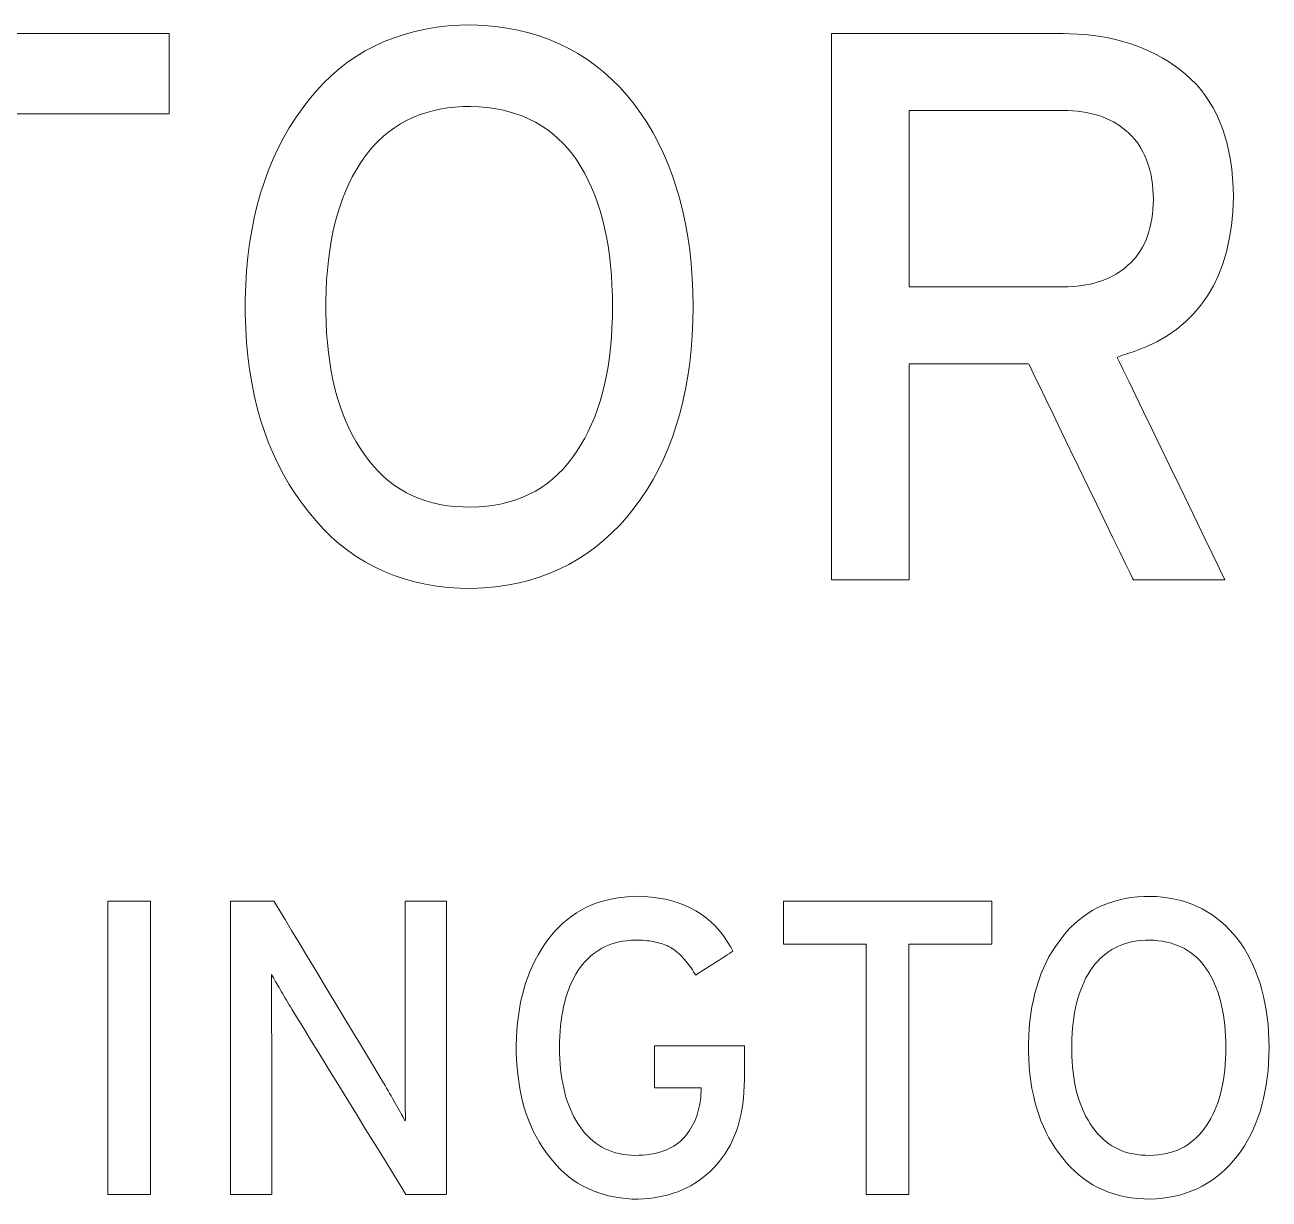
# Model space of a CAD drawing. Header units: millimetres. Extents: x 13198 to 24643, y -4481 to 8091.
# Drawn here: x 16323.24 to 16329.52, y 5684.7 to 5690.64 of the extents above; entities that cross this region are included whole.
import ezdxf

# ---------------------------------------------------------------- set-up
doc = ezdxf.new("R2010")
doc.units = ezdxf.units.MM
doc.header["$MEASUREMENT"] = 0
doc.linetypes.add('HIDDEN', pattern=[0.375, 0.25, -0.125])
doc.layers.add('3355', color=2, linetype='HIDDEN')

# ---------------------------------------------------------------- blocks, each defined once
blk = doc.blocks.new('sel-3355')
at = {"layer": '3355', "color": 7, "linetype": 'ByBlock', "lineweight": 13}
for points in [[(15464.151, 5706.4038), (15464.1496, 5706.33), (15464.1461, 5706.258), (15464.1407, 5706.1877), (15464.1332, 5706.1192), (15464.1237, 5706.0524), (15464.1122, 5705.9874), (15464.0987, 5705.9241), (15464.0832, 5705.8625), (15464.0657, 5705.8027), (15464.0462, 5705.7447), (15464.0246, 5705.6884), (15464.0011, 5705.6338), (15463.9755, 5705.581), (15463.948, 5705.5299), (15463.9184, 5705.4806), (15463.8869, 5705.433), (15463.8533, 5705.3871), (15463.8173, 5705.3423), (15463.7797, 5705.3), (15463.7405, 5705.2604), (15463.6999, 5705.2233), (15463.6577, 5705.1888), (15463.614, 5705.157), (15463.5688, 5705.1278), (15463.522, 5705.1012), (15463.4737, 5705.0772), (15463.4239, 5705.0558), (15463.3726, 5705.0371), (15463.3197, 5705.0209), (15463.2653, 5705.0074), (15463.2094, 5704.9965), (15463.152, 5704.9882), (15463.093, 5704.9826), (15463.0325, 5704.9795), (15462.9717, 5704.9807), (15462.9124, 5704.9851), (15462.8547, 5704.992), (15462.7985, 5705.0016), (15462.7439, 5705.0138), (15462.6908, 5705.0287), (15462.6393, 5705.0461), (15462.5893, 5705.0662), (15462.5409, 5705.0889), (15462.4941, 5705.1142), (15462.4488, 5705.1421), (15462.405, 5705.1726), (15462.3628, 5705.2057), (15462.3222, 5705.2415), (15462.2831, 5705.2799), (15462.2456, 5705.3209), (15462.2096, 5705.3645), (15462.1746, 5705.4098), (15462.1412, 5705.4565), (15462.1099, 5705.505), (15462.0806, 5705.5552), (15462.0533, 5705.6072), (15462.0282, 5705.6609), (15462.005, 5705.7163), (15461.984, 5705.7735), (15461.965, 5705.8324), (15461.9481, 5705.8931), (15461.9332, 5705.9555), (15461.9204, 5706.0197), (15461.9097, 5706.0856), (15461.901, 5706.1532), (15461.8944, 5706.2227), (15461.8899, 5706.2938), (15461.8874, 5706.3667), (15461.8874, 5706.4409), (15461.8899, 5706.5139), (15461.8944, 5706.5851), (15461.901, 5706.6547), (15461.9097, 5706.7225), (15461.9204, 5706.7886), (15461.9332, 5706.853), (15461.9481, 5706.9158), (15461.965, 5706.9768), (15461.984, 5707.0361), (15462.005, 5707.0936), (15462.0282, 5707.1495), (15462.0533, 5707.2037), (15462.0806, 5707.2562), (15462.1099, 5707.3069), (15462.1412, 5707.356), (15462.1746, 5707.4033), (15462.2096, 5707.4488), (15462.2456, 5707.4918), (15462.2831, 5707.5322), (15462.3222, 5707.5699), (15462.3628, 5707.6051), (15462.405, 5707.6377), (15462.4488, 5707.6677), (15462.4941, 5707.6952), (15462.5409, 5707.72), (15462.5893, 5707.7422), (15462.6393, 5707.7619), (15462.6908, 5707.779), (15462.7439, 5707.7935), (15462.7985, 5707.8054), (15462.8547, 5707.8148), (15462.9124, 5707.8215), (15462.9717, 5707.8257), (15463.0325, 5707.8268), (15463.093, 5707.8239), (15463.152, 5707.8185), (15463.2094, 5707.8104), (15463.2653, 5707.7998), (15463.3197, 5707.7866), (15463.3726, 5707.7708), (15463.4239, 5707.7524), (15463.4737, 5707.7314), (15463.522, 5707.7079), (15463.5688, 5707.6818), (15463.614, 5707.6531), (15463.6577, 5707.6218), (15463.6999, 5707.5879), (15463.7405, 5707.5514), (15463.7797, 5707.5123), (15463.8173, 5707.4706), (15463.8533, 5707.4263), (15463.8869, 5707.3799), (15463.9184, 5707.3317), (15463.948, 5707.2817), (15463.9755, 5707.2301), (15464.0011, 5707.1768), (15464.0246, 5707.1218), (15464.0462, 5707.0651), (15464.0657, 5707.0066), (15464.0832, 5706.9465), (15464.0987, 5706.8846), (15464.1122, 5706.8211), (15464.1237, 5706.7558), (15464.1332, 5706.6888), (15464.1407, 5706.6201), (15464.1461, 5706.5497), (15464.1496, 5706.4776)], [(15466.8806, 5706.9576), (15466.8774, 5706.883), (15466.8705, 5706.8119), (15466.8598, 5706.7443), (15466.8453, 5706.68), (15466.8271, 5706.6192), (15466.8052, 5706.5618), (15466.7794, 5706.5079), (15466.75, 5706.4574), (15466.7167, 5706.4103), (15466.6798, 5706.3667), (15466.639, 5706.3265), (15466.5946, 5706.2897), (15466.5463, 5706.2564), (15466.4943, 5706.2265), (15466.4386, 5706.2), (15466.379, 5706.177), (15466.3158, 5706.1574), (15466.294, 5706.1467), (15466.3055, 5706.1229), (15466.3258, 5706.081), (15466.3536, 5706.0234), (15466.3878, 5705.9528), (15466.427, 5705.8717), (15466.4701, 5705.7828), (15466.5157, 5705.6886), (15466.5626, 5705.5916), (15466.6096, 5705.4946), (15466.6554, 5705.4), (15466.6987, 5705.3104), (15466.7383, 5705.2285), (15466.773, 5705.1569), (15466.8015, 5705.098), (15466.8225, 5705.0545), (15466.8349, 5705.0291), (15466.8373, 5705.0233), (15466.8306, 5705.0233), (15466.816, 5705.0233), (15466.7946, 5705.0233), (15466.7674, 5705.0233), (15466.7356, 5705.0233), (15466.7002, 5705.0233), (15466.6623, 5705.0233), (15466.6228, 5705.0233), (15466.5829, 5705.0233), (15466.5436, 5705.0233), (15466.506, 5705.0233), (15466.4712, 5705.0233), (15466.4402, 5705.0233), (15466.414, 5705.0233), (15466.3938, 5705.0233), (15466.3805, 5705.0233), (15466.3753, 5705.0233), (15466.3711, 5705.0319), (15466.3575, 5705.06), (15466.3357, 5705.105), (15466.3069, 5705.1644), (15466.2722, 5705.2358), (15466.2331, 5705.3166), (15466.1905, 5705.4044), (15466.1458, 5705.4966), (15466.1002, 5705.5907), (15466.0548, 5705.6843), (15466.0109, 5705.7748), (15465.9698, 5705.8597), (15465.9325, 5705.9365), (15465.9004, 5706.0028), (15465.8746, 5706.056), (15465.8564, 5706.0936), (15465.8469, 5706.1131), (15465.8441, 5706.1153), (15465.8323, 5706.1153), (15465.8107, 5706.1153), (15465.7806, 5706.1153), (15465.7433, 5706.1153), (15465.7004, 5706.1153), (15465.653, 5706.1153), (15465.6028, 5706.1153), (15465.5509, 5706.1153), (15465.4989, 5706.1153), (15465.4481, 5706.1153), (15465.3998, 5706.1153), (15465.3555, 5706.1153), (15465.3166, 5706.1153), (15465.2844, 5706.1153), (15465.2603, 5706.1153), (15465.2457, 5706.1153), (15465.2418, 5706.1149), (15465.2418, 5706.1008), (15465.2418, 5706.0679), (15465.2418, 5706.0187), (15465.2418, 5705.9558), (15465.2418, 5705.8815), (15465.2418, 5705.7986), (15465.2418, 5705.7094), (15465.2418, 5705.6164), (15465.2418, 5705.5222), (15465.2418, 5705.4292), (15465.2418, 5705.34), (15465.2418, 5705.257), (15465.2418, 5705.1828), (15465.2418, 5705.1198), (15465.2418, 5705.0707), (15465.2418, 5705.0378), (15465.2418, 5705.0236), (15465.2392, 5705.0233), (15465.2298, 5705.0233), (15465.2141, 5705.0233), (15465.1932, 5705.0233), (15465.1679, 5705.0233), (15465.1391, 5705.0233), (15465.1078, 5705.0233), (15465.0748, 5705.0233), (15465.041, 5705.0233), (15465.0073, 5705.0233), (15464.9746, 5705.0233), (15464.9439, 5705.0233), (15464.916, 5705.0233), (15464.8918, 5705.0233), (15464.8722, 5705.0233), (15464.8581, 5705.0233), (15464.8505, 5705.0233), (15464.8494, 5705.0289), (15464.8494, 5705.0781), (15464.8494, 5705.1731), (15464.8494, 5705.3075), (15464.8494, 5705.4749), (15464.8494, 5705.6691), (15464.8494, 5705.8837), (15464.8494, 5706.1124), (15464.8494, 5706.3488), (15464.8494, 5706.5867), (15464.8494, 5706.8197), (15464.8494, 5707.0415), (15464.8494, 5707.2457), (15464.8494, 5707.4261), (15464.8494, 5707.5763), (15464.8494, 5707.6899), (15464.8494, 5707.7608), (15464.8495, 5707.7827), (15464.8627, 5707.7827), (15464.8963, 5707.7827), (15464.9476, 5707.7827), (15465.0139, 5707.7827), (15465.0926, 5707.7827), (15465.1809, 5707.7827), (15465.2762, 5707.7827), (15465.3757, 5707.7827), (15465.4768, 5707.7827), (15465.5769, 5707.7827), (15465.6731, 5707.7827), (15465.7629, 5707.7827), (15465.8435, 5707.7827), (15465.9123, 5707.7827), (15465.9665, 5707.7827), (15466.0035, 5707.7827), (15466.0206, 5707.7827), (15466.0517, 5707.7823), (15466.0926, 5707.7807), (15466.1327, 5707.7778), (15466.172, 5707.7736), (15466.2105, 5707.7681), (15466.2482, 5707.7613), (15466.2851, 5707.7532), (15466.3212, 5707.7437), (15466.3566, 5707.733), (15466.3911, 5707.7209), (15466.4249, 5707.7076), (15466.4579, 5707.6929), (15466.49, 5707.6769), (15466.5214, 5707.6597), (15466.552, 5707.6411), (15466.5818, 5707.6212), (15466.6108, 5707.6), (15466.6392, 5707.5773), (15466.6663, 5707.553), (15466.6919, 5707.5271), (15466.7158, 5707.4997), (15466.7381, 5707.4708), (15466.7587, 5707.4404), (15466.7778, 5707.4085), (15466.7952, 5707.3751), (15466.8111, 5707.3401), (15466.8253, 5707.3037), (15466.8378, 5707.2657), (15466.8488, 5707.2263), (15466.8581, 5707.1853), (15466.8659, 5707.1428), (15466.872, 5707.0987), (15466.8765, 5707.0532), (15466.8793, 5707.0061)], [(15463.7431, 5706.4038), (15463.7425, 5706.4583), (15463.7406, 5706.5115), (15463.7375, 5706.5632), (15463.7331, 5706.6136), (15463.7275, 5706.6626), (15463.7206, 5706.7102), (15463.7125, 5706.7564), (15463.7032, 5706.8013), (15463.6926, 5706.8448), (15463.6807, 5706.8868), (15463.6676, 5706.9276), (15463.6533, 5706.9669), (15463.6377, 5707.0048), (15463.6209, 5707.0414), (15463.6028, 5707.0766), (15463.5834, 5707.1105), (15463.5629, 5707.1429), (15463.5409, 5707.1732), (15463.5177, 5707.2016), (15463.4933, 5707.2283), (15463.4677, 5707.2532), (15463.441, 5707.2763), (15463.413, 5707.2976), (15463.3839, 5707.3172), (15463.3536, 5707.335), (15463.3221, 5707.351), (15463.2894, 5707.3652), (15463.2555, 5707.3777), (15463.2205, 5707.3883), (15463.1843, 5707.3972), (15463.1469, 5707.4043), (15463.1083, 5707.4097), (15463.0685, 5707.4132), (15463.0276, 5707.415), (15462.9867, 5707.4143), (15462.9472, 5707.4117), (15462.9087, 5707.4072), (15462.8714, 5707.401), (15462.8353, 5707.393), (15462.8002, 5707.3832), (15462.7663, 5707.3717), (15462.7335, 5707.3583), (15462.7019, 5707.3432), (15462.6714, 5707.3263), (15462.642, 5707.3076), (15462.6138, 5707.2872), (15462.5866, 5707.265), (15462.5607, 5707.241), (15462.5358, 5707.2152), (15462.5121, 5707.1876), (15462.4895, 5707.1583), (15462.468, 5707.1268), (15462.4476, 5707.0937), (15462.4285, 5707.0592), (15462.4107, 5707.0233), (15462.3942, 5706.986), (15462.3789, 5706.9474), (15462.3649, 5706.9074), (15462.3522, 5706.866), (15462.3408, 5706.8232), (15462.3306, 5706.779), (15462.3217, 5706.7335), (15462.3141, 5706.6866), (15462.3077, 5706.6383), (15462.3026, 5706.5886), (15462.2988, 5706.5375), (15462.2962, 5706.4851), (15462.295, 5706.4313), (15462.295, 5706.3768), (15462.2962, 5706.3236), (15462.2988, 5706.2718), (15462.3026, 5706.2214), (15462.3077, 5706.1723), (15462.3141, 5706.1245), (15462.3217, 5706.0781), (15462.3306, 5706.033), (15462.3408, 5705.9893), (15462.3522, 5705.947), (15462.3649, 5705.906), (15462.3789, 5705.8663), (15462.3942, 5705.8281), (15462.4107, 5705.7911), (15462.4285, 5705.7556), (15462.4476, 5705.7214), (15462.468, 5705.6886), (15462.4895, 5705.6567), (15462.5121, 5705.6259), (15462.5358, 5705.597), (15462.5607, 5705.57), (15462.5866, 5705.5449), (15462.6138, 5705.5217), (15462.642, 5705.5004), (15462.6714, 5705.481), (15462.7019, 5705.4634), (15462.7335, 5705.4478), (15462.7663, 5705.434), (15462.8002, 5705.4222), (15462.8353, 5705.4122), (15462.8714, 5705.4042), (15462.9087, 5705.398), (15462.9472, 5705.3937), (15462.9867, 5705.3914), (15463.0276, 5705.3909), (15463.0685, 5705.3923), (15463.1083, 5705.3956), (15463.1469, 5705.4008), (15463.1843, 5705.408), (15463.2205, 5705.417), (15463.2555, 5705.4279), (15463.2894, 5705.4407), (15463.3221, 5705.4554), (15463.3536, 5705.472), (15463.3839, 5705.4904), (15463.413, 5705.5108), (15463.441, 5705.5331), (15463.4677, 5705.5572), (15463.4933, 5705.5833), (15463.5177, 5705.6112), (15463.5409, 5705.6411), (15463.5629, 5705.6727), (15463.5834, 5705.7048), (15463.6028, 5705.7383), (15463.6209, 5705.7732), (15463.6377, 5705.8094), (15463.6533, 5705.847), (15463.6676, 5705.886), (15463.6807, 5705.9263), (15463.6926, 5705.968), (15463.7032, 5706.011), (15463.7125, 5706.0554), (15463.7206, 5706.1011), (15463.7275, 5706.1482), (15463.7331, 5706.1966), (15463.7375, 5706.2464), (15463.7406, 5706.2975), (15463.7425, 5706.35)], [(15466.4765, 5706.9459), (15466.4756, 5706.9716), (15466.474, 5706.9966), (15466.4716, 5707.0208), (15466.4684, 5707.0442), (15466.4643, 5707.0669), (15466.4595, 5707.0887), (15466.4539, 5707.1098), (15466.4474, 5707.1301), (15466.4402, 5707.1496), (15466.4321, 5707.1684), (15466.4233, 5707.1864), (15466.4136, 5707.2036), (15466.4032, 5707.2201), (15466.3919, 5707.2358), (15466.3799, 5707.2507), (15466.367, 5707.2648), (15466.3534, 5707.2782), (15466.3388, 5707.2915), (15466.3236, 5707.3039), (15466.3078, 5707.3155), (15466.2914, 5707.3263), (15466.2743, 5707.3364), (15466.2566, 5707.3456), (15466.2383, 5707.354), (15466.2194, 5707.3616), (15466.1999, 5707.3684), (15466.1797, 5707.3744), (15466.159, 5707.3797), (15466.1376, 5707.3841), (15466.1156, 5707.3877), (15466.0929, 5707.3905), (15466.0697, 5707.3925), (15466.0458, 5707.3937), (15466.0214, 5707.3941), (15466.0136, 5707.3941), (15465.9915, 5707.3941), (15465.9571, 5707.3941), (15465.9122, 5707.3941), (15465.8587, 5707.3941), (15465.7986, 5707.3941), (15465.7337, 5707.3941), (15465.6659, 5707.3941), (15465.5972, 5707.3941), (15465.5295, 5707.3941), (15465.4646, 5707.3941), (15465.4044, 5707.3941), (15465.3509, 5707.3941), (15465.306, 5707.3941), (15465.2716, 5707.3941), (15465.2496, 5707.3941), (15465.2418, 5707.3941), (15465.2418, 5707.3852), (15465.2418, 5707.36), (15465.2418, 5707.3207), (15465.2418, 5707.2694), (15465.2418, 5707.2083), (15465.2418, 5707.1397), (15465.2418, 5707.0656), (15465.2418, 5706.9882), (15465.2418, 5706.9097), (15465.2418, 5706.8323), (15465.2418, 5706.7582), (15465.2418, 5706.6895), (15465.2418, 5706.6285), (15465.2418, 5706.5772), (15465.2418, 5706.5379), (15465.2418, 5706.5127), (15465.2418, 5706.5038), (15465.2496, 5706.5038), (15465.2716, 5706.5038), (15465.306, 5706.5038), (15465.3509, 5706.5038), (15465.4044, 5706.5038), (15465.4646, 5706.5038), (15465.5295, 5706.5038), (15465.5972, 5706.5038), (15465.6659, 5706.5038), (15465.7337, 5706.5038), (15465.7986, 5706.5038), (15465.8587, 5706.5038), (15465.9122, 5706.5038), (15465.9571, 5706.5038), (15465.9915, 5706.5038), (15466.0136, 5706.5038), (15466.0214, 5706.5038), (15466.0454, 5706.5042), (15466.0689, 5706.5053), (15466.0918, 5706.5072), (15466.1141, 5706.5099), (15466.1358, 5706.5133), (15466.1569, 5706.5175), (15466.1774, 5706.5225), (15466.1973, 5706.5282), (15466.2166, 5706.5347), (15466.2353, 5706.5419), (15466.2534, 5706.5499), (15466.271, 5706.5587), (15466.2879, 5706.5682), (15466.3043, 5706.5786), (15466.32, 5706.5897), (15466.3352, 5706.6015), (15466.3497, 5706.6141), (15466.3638, 5706.6272), (15466.377, 5706.6411), (15466.3894, 5706.6558), (15466.401, 5706.6713), (15466.4118, 5706.6876), (15466.4217, 5706.7047), (15466.4308, 5706.7226), (15466.4391, 5706.7414), (15466.4466, 5706.7609), (15466.4532, 5706.7812), (15466.459, 5706.8024), (15466.464, 5706.8243), (15466.4681, 5706.847), (15466.4715, 5706.8705), (15466.474, 5706.8949), (15466.4756, 5706.92)], [(15462.6991, 5701.9187), (15462.6937, 5701.9275), (15462.6784, 5701.9524), (15462.6544, 5701.9913), (15462.623, 5702.0422), (15462.5856, 5702.103), (15462.5434, 5702.1716), (15462.4976, 5702.2459), (15462.4496, 5702.3239), (15462.4006, 5702.4034), (15462.352, 5702.4824), (15462.3049, 5702.5588), (15462.2608, 5702.6306), (15462.2208, 5702.6955), (15462.1862, 5702.7516), (15462.1584, 5702.7968), (15462.1386, 5702.829), (15462.1281, 5702.8461), (15462.1232, 5702.8542), (15462.1162, 5702.8658), (15462.1093, 5702.8773), (15462.1025, 5702.8887), (15462.0959, 5702.8999), (15462.0893, 5702.9109), (15462.0829, 5702.9217), (15462.0766, 5702.9324), (15462.0704, 5702.9429), (15462.0643, 5702.9533), (15462.0583, 5702.9635), (15462.0524, 5702.9735), (15462.0466, 5702.9834), (15462.041, 5702.9931), (15462.0354, 5703.0027), (15462.03, 5703.0121), (15462.0247, 5703.0213), (15462.0195, 5703.0304), (15462.0195, 5703.0131), (15462.0195, 5702.9955), (15462.0195, 5702.9777), (15462.0196, 5702.9595), (15462.0196, 5702.9411), (15462.0197, 5702.9224), (15462.0198, 5702.9034), (15462.0199, 5702.8842), (15462.02, 5702.8646), (15462.0201, 5702.8448), (15462.0202, 5702.8246), (15462.0204, 5702.8042), (15462.0206, 5702.7836), (15462.0207, 5702.7626), (15462.0209, 5702.7413), (15462.0212, 5702.7198), (15462.0214, 5702.698), (15462.0215, 5702.6851), (15462.0215, 5702.671), (15462.0215, 5702.6444), (15462.0215, 5702.6071), (15462.0215, 5702.5607), (15462.0215, 5702.507), (15462.0215, 5702.4477), (15462.0215, 5702.3846), (15462.0215, 5702.3193), (15462.0215, 5702.2536), (15462.0215, 5702.1891), (15462.0215, 5702.1277), (15462.0215, 5702.071), (15462.0215, 5702.0208), (15462.0215, 5701.9787), (15462.0215, 5701.9465), (15462.0215, 5701.926), (15462.0215, 5701.9187), (15462.0196, 5701.9187), (15462.014, 5701.9187), (15462.0052, 5701.9187), (15461.9938, 5701.9187), (15461.9801, 5701.9187), (15461.9647, 5701.9187), (15461.948, 5701.9187), (15461.9305, 5701.9187), (15461.9127, 5701.9187), (15461.8949, 5701.9187), (15461.8778, 5701.9187), (15461.8617, 5701.9187), (15461.8471, 5701.9187), (15461.8345, 5701.9187), (15461.8243, 5701.9187), (15461.8171, 5701.9187), (15461.8133, 5701.9187), (15461.8128, 5701.9223), (15461.8128, 5701.9495), (15461.8128, 5702.0008), (15461.8128, 5702.0729), (15461.8128, 5702.1624), (15461.8128, 5702.2659), (15461.8128, 5702.3803), (15461.8128, 5702.5021), (15461.8128, 5702.6281), (15461.8128, 5702.7549), (15461.8128, 5702.8793), (15461.8128, 5702.9978), (15461.8128, 5703.1072), (15461.8128, 5703.2041), (15461.8128, 5703.2853), (15461.8128, 5703.3474), (15461.8128, 5703.3871), (15461.8128, 5703.401), (15461.8148, 5703.401), (15461.8207, 5703.401), (15461.8299, 5703.401), (15461.8419, 5703.401), (15461.8562, 5703.401), (15461.8724, 5703.401), (15461.89, 5703.401), (15461.9083, 5703.401), (15461.9271, 5703.401), (15461.9457, 5703.401), (15461.9638, 5703.401), (15461.9807, 5703.401), (15461.996, 5703.401), (15462.0092, 5703.401), (15462.0199, 5703.401), (15462.0275, 5703.401), (15462.0315, 5703.401), (15462.0334, 5703.3989), (15462.0434, 5703.3822), (15462.0623, 5703.3509), (15462.0888, 5703.3069), (15462.1218, 5703.2523), (15462.1599, 5703.1891), (15462.202, 5703.1193), (15462.2469, 5703.0449), (15462.2933, 5702.968), (15462.34, 5702.8906), (15462.3857, 5702.8148), (15462.4294, 5702.7424), (15462.4697, 5702.6757), (15462.5054, 5702.6165), (15462.5352, 5702.5669), (15462.5581, 5702.529), (15462.5727, 5702.5048), (15462.5779, 5702.4963), (15462.586, 5702.4823), (15462.594, 5702.4686), (15462.6019, 5702.4551), (15462.6095, 5702.4419), (15462.617, 5702.4289), (15462.6244, 5702.4161), (15462.6316, 5702.4036), (15462.6386, 5702.3913), (15462.6454, 5702.3792), (15462.6521, 5702.3674), (15462.6587, 5702.3558), (15462.665, 5702.3445), (15462.6712, 5702.3334), (15462.6773, 5702.3225), (15462.6832, 5702.3119), (15462.6889, 5702.3014), (15462.6944, 5702.2913), (15462.6971, 5702.2952), (15462.6968, 5702.3132), (15462.6966, 5702.3314), (15462.6964, 5702.3499), (15462.6962, 5702.3687), (15462.6961, 5702.3877), (15462.6959, 5702.407), (15462.6958, 5702.4265), (15462.6957, 5702.4463), (15462.6955, 5702.4663), (15462.6954, 5702.4866), (15462.6954, 5702.5072), (15462.6953, 5702.528), (15462.6952, 5702.5491), (15462.6952, 5702.5704), (15462.6951, 5702.592), (15462.6951, 5702.6138), (15462.6951, 5702.6359), (15462.6951, 5702.6431), (15462.6951, 5702.6636), (15462.6951, 5702.6957), (15462.6951, 5702.7376), (15462.6951, 5702.7876), (15462.6951, 5702.8441), (15462.6951, 5702.9052), (15462.6951, 5702.9694), (15462.6951, 5703.0349), (15462.6951, 5703.0999), (15462.6951, 5703.1628), (15462.6951, 5703.2218), (15462.6951, 5703.2753), (15462.6951, 5703.3215), (15462.6951, 5703.3587), (15462.6951, 5703.3851), (15462.6951, 5703.3992), (15462.6956, 5703.401), (15462.6995, 5703.401), (15462.7067, 5703.401), (15462.7168, 5703.401), (15462.7294, 5703.401), (15462.744, 5703.401), (15462.7601, 5703.401), (15462.7773, 5703.401), (15462.795, 5703.401), (15462.8129, 5703.401), (15462.8304, 5703.401), (15462.8471, 5703.401), (15462.8625, 5703.401), (15462.8762, 5703.401), (15462.8876, 5703.401), (15462.8963, 5703.401), (15462.9019, 5703.401), (15462.9039, 5703.401), (15462.9039, 5703.3871), (15462.9039, 5703.3474), (15462.9039, 5703.2853), (15462.9039, 5703.2041), (15462.9039, 5703.1072), (15462.9039, 5702.9978), (15462.9039, 5702.8793), (15462.9039, 5702.7549), (15462.9039, 5702.6281), (15462.9039, 5702.5021), (15462.9039, 5702.3803), (15462.9039, 5702.2659), (15462.9039, 5702.1624), (15462.9039, 5702.0729), (15462.9039, 5702.0008), (15462.9039, 5701.9495), (15462.9039, 5701.9223), (15462.9034, 5701.9187), (15462.8996, 5701.9187), (15462.8925, 5701.9187), (15462.8826, 5701.9187), (15462.8702, 5701.9187), (15462.8559, 5701.9187), (15462.8401, 5701.9187), (15462.8233, 5701.9187), (15462.8059, 5701.9187), (15462.7883, 5701.9187), (15462.7712, 5701.9187), (15462.7548, 5701.9187), (15462.7397, 5701.9187), (15462.7263, 5701.9187), (15462.7151, 5701.9187), (15462.7065, 5701.9187), (15462.701, 5701.9187)], [(15464.4099, 5702.4987), (15464.4092, 5702.4666), (15464.4076, 5702.4353), (15464.405, 5702.4049), (15464.4014, 5702.3753), (15464.3969, 5702.3466), (15464.3914, 5702.3187), (15464.385, 5702.2917), (15464.3776, 5702.2656), (15464.3693, 5702.2402), (15464.3601, 5702.2158), (15464.3499, 5702.1922), (15464.3387, 5702.1694), (15464.3266, 5702.1475), (15464.3135, 5702.1264), (15464.2995, 5702.1062), (15464.2846, 5702.0868), (15464.2687, 5702.0682), (15464.2519, 5702.0504), (15464.2345, 5702.0333), (15464.2165, 5702.0172), (15464.1979, 5702.0021), (15464.1786, 5701.988), (15464.1588, 5701.9749), (15464.1383, 5701.9628), (15464.1173, 5701.9517), (15464.0956, 5701.9415), (15464.0733, 5701.9324), (15464.0504, 5701.9243), (15464.0269, 5701.9171), (15464.0028, 5701.911), (15463.978, 5701.9058), (15463.9527, 5701.9016), (15463.9267, 5701.8985), (15463.9002, 5701.8963), (15463.873, 5701.8951), (15463.8427, 5701.8956), (15463.8118, 5701.8978), (15463.7816, 5701.9012), (15463.7522, 5701.906), (15463.7236, 5701.912), (15463.6958, 5701.9194), (15463.6688, 5701.9282), (15463.6425, 5701.9382), (15463.617, 5701.9496), (15463.5923, 5701.9622), (15463.5684, 5701.9762), (15463.5453, 5701.9915), (15463.523, 5702.0082), (15463.5014, 5702.0261), (15463.4806, 5702.0454), (15463.4606, 5702.066), (15463.4414, 5702.0879), (15463.423, 5702.1111), (15463.4049, 5702.1349), (15463.3879, 5702.1595), (15463.3719, 5702.185), (15463.3569, 5702.2114), (15463.343, 5702.2387), (15463.3301, 5702.2668), (15463.3183, 5702.2959), (15463.3075, 5702.3258), (15463.2977, 5702.3566), (15463.289, 5702.3882), (15463.2813, 5702.4208), (15463.2747, 5702.4543), (15463.2691, 5702.4886), (15463.2645, 5702.5238), (15463.261, 5702.5599), (15463.2586, 5702.5968), (15463.2572, 5702.6347), (15463.2569, 5702.6733), (15463.258, 5702.7115), (15463.2601, 5702.7488), (15463.2633, 5702.7852), (15463.2675, 5702.8208), (15463.2727, 5702.8555), (15463.279, 5702.8893), (15463.2863, 5702.9223), (15463.2947, 5702.9544), (15463.3041, 5702.9857), (15463.3146, 5703.0161), (15463.3261, 5703.0457), (15463.3386, 5703.0743), (15463.3522, 5703.1022), (15463.3669, 5703.1291), (15463.3825, 5703.1552), (15463.3992, 5703.1805), (15463.417, 5703.2048), (15463.4353, 5703.2282), (15463.4543, 5703.2502), (15463.474, 5703.2709), (15463.4945, 5703.2903), (15463.5158, 5703.3084), (15463.5379, 5703.3252), (15463.5608, 5703.3407), (15463.5844, 5703.3548), (15463.6088, 5703.3677), (15463.634, 5703.3793), (15463.66, 5703.3895), (15463.6868, 5703.3985), (15463.7144, 5703.4061), (15463.7427, 5703.4125), (15463.7719, 5703.4175), (15463.8018, 5703.4212), (15463.8325, 5703.4237), (15463.864, 5703.4248), (15463.9025, 5703.4237), (15463.9398, 5703.4208), (15463.9757, 5703.4162), (15464.0104, 5703.4099), (15464.0437, 5703.4018), (15464.0757, 5703.3919), (15464.1064, 5703.3803), (15464.1358, 5703.3669), (15464.1638, 5703.3518), (15464.1906, 5703.335), (15464.216, 5703.3164), (15464.2401, 5703.296), (15464.2629, 5703.2739), (15464.2844, 5703.25), (15464.3045, 5703.2244), (15464.3234, 5703.1971), (15464.3409, 5703.168), (15464.3516, 5703.1475), (15464.3488, 5703.1456), (15464.3428, 5703.1418), (15464.3342, 5703.1363), (15464.3234, 5703.1294), (15464.3107, 5703.1212), (15464.2966, 5703.1122), (15464.2814, 5703.1025), (15464.2656, 5703.0924), (15464.2496, 5703.0821), (15464.2339, 5703.072), (15464.2187, 5703.0623), (15464.2046, 5703.0533), (15464.1919, 5703.0451), (15464.181, 5703.0382), (15464.1724, 5703.0327), (15464.1665, 5703.0289), (15464.1636, 5703.0271), (15464.1594, 5703.0338), (15464.1533, 5703.0438), (15464.1471, 5703.0535), (15464.1408, 5703.0629), (15464.1343, 5703.072), (15464.1278, 5703.0808), (15464.1212, 5703.0892), (15464.1145, 5703.0974), (15464.1077, 5703.1053), (15464.1008, 5703.1129), (15464.0938, 5703.1202), (15464.0867, 5703.1272), (15464.0796, 5703.1339), (15464.0723, 5703.1402), (15464.0649, 5703.1463), (15464.0574, 5703.1521), (15464.0499, 5703.1576), (15464.0422, 5703.1628), (15464.0341, 5703.1673), (15464.0258, 5703.1715), (15464.0172, 5703.1755), (15464.0084, 5703.1792), (15463.9994, 5703.1826), (15463.9901, 5703.1858), (15463.9806, 5703.1887), (15463.9708, 5703.1913), (15463.9608, 5703.1937), (15463.9505, 5703.1958), (15463.94, 5703.1977), (15463.9292, 5703.1993), (15463.9183, 5703.2006), (15463.907, 5703.2017), (15463.8956, 5703.2025), (15463.8838, 5703.2031), (15463.8719, 5703.2034), (15463.8567, 5703.2033), (15463.8358, 5703.2024), (15463.8156, 5703.2005), (15463.7958, 5703.1977), (15463.7767, 5703.194), (15463.7581, 5703.1895), (15463.7401, 5703.184), (15463.7227, 5703.1776), (15463.7058, 5703.1704), (15463.6896, 5703.1622), (15463.6738, 5703.1532), (15463.6587, 5703.1432), (15463.6441, 5703.1324), (15463.6301, 5703.1206), (15463.6167, 5703.108), (15463.6038, 5703.0944), (15463.5916, 5703.08), (15463.5798, 5703.0646), (15463.5686, 5703.0482), (15463.558, 5703.031), (15463.5481, 5703.0131), (15463.5388, 5702.9945), (15463.5301, 5702.9752), (15463.5221, 5702.9552), (15463.5147, 5702.9344), (15463.5079, 5702.913), (15463.5018, 5702.8909), (15463.4964, 5702.8681), (15463.4916, 5702.8446), (15463.4874, 5702.8204), (15463.4839, 5702.7954), (15463.481, 5702.7698), (15463.4788, 5702.7435), (15463.4772, 5702.7165), (15463.4762, 5702.6888), (15463.4759, 5702.6604), (15463.4762, 5702.6323), (15463.4772, 5702.605), (15463.4788, 5702.5783), (15463.481, 5702.5523), (15463.4839, 5702.527), (15463.4875, 5702.5023), (15463.4916, 5702.4784), (15463.4965, 5702.4551), (15463.5019, 5702.4325), (15463.508, 5702.4106), (15463.5148, 5702.3894), (15463.5221, 5702.3689), (15463.5302, 5702.3491), (15463.5388, 5702.3299), (15463.5481, 5702.3115), (15463.5581, 5702.2937), (15463.5687, 5702.2766), (15463.5798, 5702.26), (15463.5916, 5702.2439), (15463.6039, 5702.2287), (15463.6167, 5702.2145), (15463.6302, 5702.2012), (15463.6442, 5702.1889), (15463.6588, 5702.1776), (15463.6739, 5702.1672), (15463.6896, 5702.1578), (15463.7059, 5702.1493), (15463.7228, 5702.1418), (15463.7402, 5702.1352), (15463.7583, 5702.1296), (15463.7768, 5702.125), (15463.796, 5702.1213), (15463.8157, 5702.1186), (15463.836, 5702.1168), (15463.8569, 5702.116), (15463.877, 5702.1163), (15463.896, 5702.1174), (15463.9144, 5702.1191), (15463.9322, 5702.1214), (15463.9494, 5702.1244), (15463.9659, 5702.128), (15463.9819, 5702.1321), (15463.9972, 5702.1369), (15464.0119, 5702.1424), (15464.026, 5702.1484), (15464.0395, 5702.1551), (15464.0523, 5702.1624), (15464.0646, 5702.1703), (15464.0762, 5702.1788), (15464.0872, 5702.1879), (15464.0976, 5702.1977), (15464.1074, 5702.2081), (15464.1165, 5702.2191), (15464.1247, 5702.2302), (15464.1324, 5702.2417), (15464.1396, 5702.2533), (15464.1463, 5702.2652), (15464.1526, 5702.2773), (15464.1584, 5702.2896), (15464.1637, 5702.3022), (15464.1686, 5702.315), (15464.1729, 5702.328), (15464.1768, 5702.3413), (15464.1802, 5702.3547), (15464.1832, 5702.3684), (15464.1856, 5702.3824), (15464.1876, 5702.3965), (15464.1891, 5702.4109), (15464.1902, 5702.4256), (15464.1907, 5702.4404), (15464.1908, 5702.4504), (15464.1908, 5702.4505), (15464.1908, 5702.4507), (15464.1908, 5702.451), (15464.1908, 5702.4514), (15464.1908, 5702.4518), (15464.1908, 5702.4522), (15464.1908, 5702.4527), (15464.1908, 5702.4533), (15464.1908, 5702.4538), (15464.1908, 5702.4543), (15464.1908, 5702.4548), (15464.1908, 5702.4553), (15464.1908, 5702.4557), (15464.1908, 5702.4561), (15464.1908, 5702.4563), (15464.1908, 5702.4565), (15464.1908, 5702.4566), (15464.1899, 5702.4566), (15464.185, 5702.4566), (15464.1764, 5702.4566), (15464.1647, 5702.4566), (15464.1504, 5702.4566), (15464.1339, 5702.4566), (15464.1158, 5702.4566), (15464.0966, 5702.4566), (15464.0768, 5702.4566), (15464.057, 5702.4566), (15464.0375, 5702.4566), (15464.019, 5702.4566), (15464.0019, 5702.4566), (15463.9868, 5702.4566), (15463.9742, 5702.4566), (15463.9645, 5702.4566), (15463.9584, 5702.4566), (15463.9562, 5702.4566), (15463.9562, 5702.4586), (15463.9562, 5702.4642), (15463.9562, 5702.473), (15463.9562, 5702.4845), (15463.9562, 5702.4982), (15463.9562, 5702.5137), (15463.9562, 5702.5305), (15463.9562, 5702.5481), (15463.9562, 5702.5662), (15463.9562, 5702.5842), (15463.9562, 5702.6016), (15463.9562, 5702.618), (15463.9562, 5702.633), (15463.9562, 5702.646), (15463.9562, 5702.6566), (15463.9562, 5702.6644), (15463.9562, 5702.6688), (15463.9567, 5702.6697), (15463.9635, 5702.6697), (15463.9778, 5702.6697), (15463.9985, 5702.6697), (15464.0247, 5702.6697), (15464.0553, 5702.6697), (15464.0893, 5702.6697), (15464.1258, 5702.6697), (15464.1638, 5702.6697), (15464.2023, 5702.6697), (15464.2403, 5702.6697), (15464.2768, 5702.6697), (15464.3109, 5702.6697), (15464.3414, 5702.6697), (15464.3676, 5702.6697), (15464.3883, 5702.6697), (15464.4026, 5702.6697), (15464.4095, 5702.6697), (15464.4099, 5702.669), (15464.4099, 5702.6654), (15464.4099, 5702.6592), (15464.4099, 5702.6507), (15464.4099, 5702.6402), (15464.4099, 5702.6282), (15464.4099, 5702.615), (15464.4099, 5702.601), (15464.4099, 5702.5866), (15464.4099, 5702.5721), (15464.4099, 5702.558), (15464.4099, 5702.5445), (15464.4099, 5702.532), (15464.4099, 5702.521), (15464.4099, 5702.5118), (15464.4099, 5702.5048), (15464.4099, 5702.5003)], [(15467.0611, 5702.6604), (15467.0603, 5702.6208), (15467.0584, 5702.5821), (15467.0555, 5702.5443), (15467.0515, 5702.5075), (15467.0464, 5702.4716), (15467.0402, 5702.4366), (15467.0329, 5702.4026), (15467.0246, 5702.3696), (15467.0152, 5702.3374), (15467.0047, 5702.3062), (15466.9931, 5702.276), (15466.9805, 5702.2467), (15466.9667, 5702.2183), (15466.9519, 5702.1908), (15466.936, 5702.1643), (15466.9191, 5702.1388), (15466.901, 5702.1141), (15466.8817, 5702.0901), (15466.8615, 5702.0674), (15466.8405, 5702.0461), (15466.8187, 5702.0262), (15466.796, 5702.0077), (15466.7725, 5701.9906), (15466.7482, 5701.9749), (15466.7231, 5701.9606), (15466.6972, 5701.9477), (15466.6704, 5701.9362), (15466.6429, 5701.9261), (15466.6145, 5701.9175), (15466.5853, 5701.9102), (15466.5552, 5701.9043), (15466.5244, 5701.8999), (15466.4927, 5701.8968), (15466.4602, 5701.8951), (15466.4276, 5701.8958), (15466.3957, 5701.8982), (15466.3647, 5701.9019), (15466.3345, 5701.9071), (15466.3052, 5701.9137), (15466.2767, 5701.9216), (15466.249, 5701.931), (15466.2222, 5701.9418), (15466.1962, 5701.954), (15466.171, 5701.9676), (15466.1467, 5701.9826), (15466.1232, 5701.999), (15466.1005, 5702.0168), (15466.0787, 5702.036), (15466.0577, 5702.0566), (15466.0375, 5702.0786), (15466.0182, 5702.102), (15465.9994, 5702.1263), (15465.9814, 5702.1514), (15465.9646, 5702.1775), (15465.9488, 5702.2044), (15465.9342, 5702.2324), (15465.9207, 5702.2612), (15465.9083, 5702.291), (15465.897, 5702.3217), (15465.8868, 5702.3534), (15465.8777, 5702.386), (15465.8697, 5702.4195), (15465.8629, 5702.454), (15465.8571, 5702.4894), (15465.8524, 5702.5258), (15465.8489, 5702.5631), (15465.8464, 5702.6013), (15465.8451, 5702.6405), (15465.8451, 5702.6803), (15465.8464, 5702.7195), (15465.8489, 5702.7578), (15465.8524, 5702.7951), (15465.8571, 5702.8316), (15465.8629, 5702.8671), (15465.8697, 5702.9017), (15465.8777, 5702.9354), (15465.8868, 5702.9682), (15465.897, 5703), (15465.9083, 5703.031), (15465.9207, 5703.061), (15465.9342, 5703.0901), (15465.9488, 5703.1183), (15465.9646, 5703.1455), (15465.9814, 5703.1719), (15465.9994, 5703.1973), (15466.0182, 5703.2218), (15466.0375, 5703.2448), (15466.0577, 5703.2665), (15466.0787, 5703.2868), (15466.1005, 5703.3057), (15466.1232, 5703.3232), (15466.1467, 5703.3393), (15466.171, 5703.354), (15466.1962, 5703.3674), (15466.2222, 5703.3793), (15466.249, 5703.3899), (15466.2767, 5703.399), (15466.3052, 5703.4068), (15466.3345, 5703.4132), (15466.3647, 5703.4182), (15466.3957, 5703.4218), (15466.4276, 5703.424), (15466.4602, 5703.4246), (15466.4927, 5703.4231), (15466.5244, 5703.4202), (15466.5552, 5703.4159), (15466.5853, 5703.4102), (15466.6145, 5703.4031), (15466.6429, 5703.3946), (15466.6704, 5703.3848), (15466.6972, 5703.3735), (15466.7231, 5703.3609), (15466.7482, 5703.3468), (15466.7725, 5703.3314), (15466.796, 5703.3146), (15466.8187, 5703.2964), (15466.8405, 5703.2768), (15466.8615, 5703.2559), (15466.8817, 5703.2335), (15466.901, 5703.2097), (15466.9191, 5703.1847), (15466.936, 5703.1588), (15466.9519, 5703.132), (15466.9667, 5703.1043), (15466.9805, 5703.0757), (15466.9931, 5703.0461), (15467.0047, 5703.0156), (15467.0152, 5702.9842), (15467.0246, 5702.9519), (15467.0329, 5702.9187), (15467.0402, 5702.8845), (15467.0464, 5702.8495), (15467.0515, 5702.8135), (15467.0555, 5702.7766), (15467.0584, 5702.7388), (15467.0603, 5702.7)], [(15466.842, 5702.6604), (15466.8416, 5702.6897), (15466.8406, 5702.7182), (15466.8389, 5702.746), (15466.8366, 5702.7731), (15466.8336, 5702.7994), (15466.8299, 5702.825), (15466.8255, 5702.8498), (15466.8205, 5702.8739), (15466.8148, 5702.8973), (15466.8085, 5702.9199), (15466.8014, 5702.9417), (15466.7937, 5702.9628), (15466.7853, 5702.9832), (15466.7763, 5703.0028), (15466.7666, 5703.0217), (15466.7562, 5703.0398), (15466.7451, 5703.0572), (15466.7333, 5703.0735), (15466.7208, 5703.0888), (15466.7077, 5703.1031), (15466.694, 5703.1165), (15466.6796, 5703.1289), (15466.6646, 5703.1404), (15466.649, 5703.1509), (15466.6327, 5703.1604), (15466.6158, 5703.169), (15466.5982, 5703.1766), (15466.58, 5703.1833), (15466.5612, 5703.1891), (15466.5418, 5703.1938), (15466.5217, 5703.1976), (15466.5009, 5703.2005), (15466.4796, 5703.2024), (15466.4576, 5703.2034), (15466.4357, 5703.203), (15466.4144, 5703.2016), (15466.3937, 5703.1992), (15466.3737, 5703.1959), (15466.3543, 5703.1916), (15466.3354, 5703.1863), (15466.3172, 5703.1801), (15466.2996, 5703.1729), (15466.2826, 5703.1648), (15466.2662, 5703.1558), (15466.2504, 5703.1457), (15466.2352, 5703.1348), (15466.2207, 5703.1228), (15466.2067, 5703.1099), (15466.1934, 5703.0961), (15466.1806, 5703.0813), (15466.1685, 5703.0655), (15466.1569, 5703.0486), (15466.146, 5703.0309), (15466.1358, 5703.0124), (15466.1262, 5702.9931), (15466.1173, 5702.9731), (15466.1091, 5702.9524), (15466.1016, 5702.9309), (15466.0948, 5702.9087), (15466.0886, 5702.8857), (15466.0832, 5702.862), (15466.0784, 5702.8375), (15466.0743, 5702.8123), (15466.0709, 5702.7864), (15466.0681, 5702.7597), (15466.0661, 5702.7322), (15466.0647, 5702.7041), (15466.064, 5702.6751), (15466.064, 5702.6458), (15466.0647, 5702.6173), (15466.0661, 5702.5894), (15466.0681, 5702.5623), (15466.0709, 5702.5359), (15466.0743, 5702.5103), (15466.0784, 5702.4853), (15466.0832, 5702.4612), (15466.0886, 5702.4377), (15466.0948, 5702.4149), (15466.1016, 5702.3929), (15466.1091, 5702.3716), (15466.1173, 5702.3511), (15466.1262, 5702.3313), (15466.1358, 5702.3122), (15466.146, 5702.2939), (15466.1569, 5702.2762), (15466.1685, 5702.2591), (15466.1806, 5702.2426), (15466.1934, 5702.227), (15466.2067, 5702.2125), (15466.2207, 5702.199), (15466.2352, 5702.1865), (15466.2504, 5702.175), (15466.2662, 5702.1645), (15466.2826, 5702.1551), (15466.2996, 5702.1466), (15466.3172, 5702.1392), (15466.3354, 5702.1329), (15466.3543, 5702.1275), (15466.3737, 5702.1232), (15466.3937, 5702.1198), (15466.4144, 5702.1175), (15466.4357, 5702.1163), (15466.4576, 5702.116), (15466.4796, 5702.1168), (15466.5009, 5702.1186), (15466.5217, 5702.1214), (15466.5418, 5702.1252), (15466.5612, 5702.13), (15466.58, 5702.1359), (15466.5982, 5702.1428), (15466.6158, 5702.1507), (15466.6327, 5702.1597), (15466.649, 5702.1696), (15466.6646, 5702.1806), (15466.6796, 5702.1926), (15466.694, 5702.2056), (15466.7077, 5702.2196), (15466.7208, 5702.2347), (15466.7333, 5702.2507), (15466.7451, 5702.2677), (15466.7562, 5702.285), (15466.7666, 5702.3029), (15466.7763, 5702.3217), (15466.7853, 5702.3411), (15466.7937, 5702.3613), (15466.8014, 5702.3822), (15466.8085, 5702.4038), (15466.8148, 5702.4262), (15466.8205, 5702.4493), (15466.8255, 5702.4732), (15466.8299, 5702.4977), (15466.8336, 5702.523), (15466.8366, 5702.549), (15466.8389, 5702.5758), (15466.8406, 5702.6033), (15466.8416, 5702.6315)]]:
    blk.add_lwpolyline(points, close=True, dxfattribs=at)
for points in [[(15460.7225, 5707.3782), (15460.7225, 5705.0233), (15460.3224, 5705.0233), (15460.3224, 5707.3782), (15459.5427, 5707.3782), (15459.5427, 5707.7827), (15461.5033, 5707.7827), (15461.5033, 5707.3782), (15460.7225, 5707.3782)], [(15461.1932, 5701.9187), (15461.1932, 5703.401), (15461.4081, 5703.401), (15461.4081, 5701.9187), (15461.1932, 5701.9187)], [(15465.2405, 5703.1838), (15465.2405, 5701.9187), (15465.0256, 5701.9187), (15465.0256, 5703.1838), (15464.6066, 5703.1838), (15464.6066, 5703.401), (15465.6598, 5703.401), (15465.6598, 5703.1838), (15465.2405, 5703.1838)]]:
    blk.add_lwpolyline(points, dxfattribs=at)

msp = doc.modelspace()

# ---------------------------------------------------------------- block references
at = {"color": 4, "linetype": 'Continuous', "lineweight": -3}
msp.add_blockref('sel-3355', (862.46169, -17.19146), dxfattribs=at)

doc.saveas('drawing.dxf')
